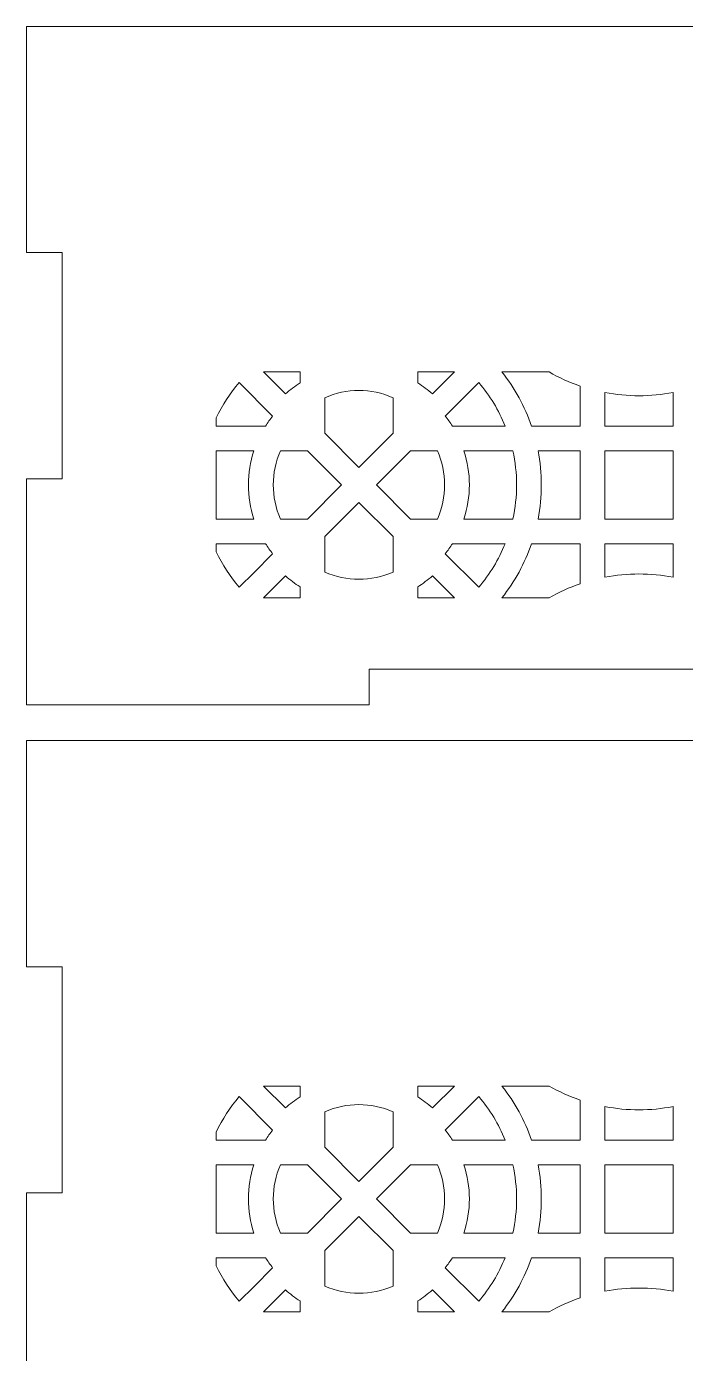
# Model space of a CAD drawing. Header units: millimetres. Extents: x -1324 to -1014, y -165 to 165.
# Drawn here: x -1164.2 to -1108.9, y -6.5 to 105 of the extents above; entities that cross this region are included whole.
import ezdxf

# ---------------------------------------------------------------- set-up
doc = ezdxf.new("R2010")
doc.units = ezdxf.units.MM
doc.header["$MEASUREMENT"] = 0
doc.layers.add('Camada 1', color=7, linetype='Continuous')

msp = doc.modelspace()

# ---------------------------------------------------------------- linework, layer by layer
at = {"layer": 'Camada 1', "color": 250, "lineweight": 20}
for points, knots in [([(-1164.2251, 48), (-1164.2251, 48), (-1135.4251, 48), (-1135.4251, 48), (-1135.4251, 48), (-1135.4251, 48), (-1135.4251, 51), (-1135.4251, 51), (-1135.4251, 51), (-1135.4251, 51), (-1104.6251, 51), (-1104.6251, 51), (-1104.6251, 51), (-1104.6251, 51), (-1104.6251, 48), (-1104.6251, 48), (-1104.6251, 48), (-1104.6251, 48), (-1073.8251, 48), (-1073.8251, 48), (-1073.8251, 48), (-1073.8251, 48), (-1073.8251, 51), (-1073.8251, 51), (-1073.8251, 51), (-1073.8251, 51), (-1043.0251, 51), (-1043.0251, 51), (-1043.0251, 51), (-1043.0251, 51), (-1043.0251, 48), (-1043.0251, 48), (-1043.0251, 48), (-1043.0251, 48), (-1017.2251, 48), (-1017.2251, 48), (-1017.2251, 48), (-1017.2251, 48), (-1017.2251, 67), (-1017.2251, 67), (-1017.2251, 67), (-1017.2251, 67), (-1014.2251, 67), (-1014.2251, 67), (-1014.2251, 67), (-1014.2251, 67), (-1014.2251, 86), (-1014.2251, 86), (-1014.2251, 86), (-1014.2251, 86), (-1017.2251, 86), (-1017.2251, 86), (-1017.2251, 86), (-1017.2251, 86), (-1017.2251, 105), (-1017.2251, 105), (-1017.2251, 105), (-1017.2251, 105), (-1164.2251, 105), (-1164.2251, 105), (-1164.2251, 105), (-1164.2251, 105), (-1164.2251, 86), (-1164.2251, 86), (-1164.2251, 86), (-1164.2251, 86), (-1161.2251, 86), (-1161.2251, 86), (-1161.2251, 86), (-1161.2251, 86), (-1161.2251, 67), (-1161.2251, 67), (-1161.2251, 67), (-1161.2251, 67), (-1164.2251, 67), (-1164.2251, 67), (-1164.2251, 67), (-1164.2251, 67), (-1164.2251, 48), (-1164.2251, 48)], [0, 0, 0, 0, 0.04761905, 0.04761905, 0.04761905, 0.04761905, 0.0952381, 0.0952381, 0.0952381, 0.0952381, 0.14285714, 0.14285714, 0.14285714, 0.14285714, 0.19047619, 0.19047619, 0.19047619, 0.19047619, 0.23809524, 0.23809524, 0.23809524, 0.23809524, 0.28571429, 0.28571429, 0.28571429, 0.28571429, 0.33333333, 0.33333333, 0.33333333, 0.33333333, 0.38095238, 0.38095238, 0.38095238, 0.38095238, 0.42857143, 0.42857143, 0.42857143, 0.42857143, 0.47619048, 0.47619048, 0.47619048, 0.47619048, 0.52380952, 0.52380952, 0.52380952, 0.52380952, 0.57142857, 0.57142857, 0.57142857, 0.57142857, 0.61904762, 0.61904762, 0.61904762, 0.61904762, 0.66666667, 0.66666667, 0.66666667, 0.66666667, 0.71428571, 0.71428571, 0.71428571, 0.71428571, 0.76190476, 0.76190476, 0.76190476, 0.76190476, 0.80952381, 0.80952381, 0.80952381, 0.80952381, 0.85714286, 0.85714286, 0.85714286, 0.85714286, 0.9047619, 0.9047619, 0.9047619, 0.9047619, 1, 1, 1, 1]), ([(-1141.2357, 75.9736), (-1141.2357, 75.9736), (-1141.2357, 75.059), (-1141.2357, 75.059), (-1141.2357, 75.059), (-1141.6708, 74.7838), (-1142.0831, 74.4731), (-1142.4671, 74.1303), (-1142.4671, 74.1303), (-1142.4671, 74.1303), (-1144.3103, 75.9736), (-1144.3103, 75.9736), (-1144.3103, 75.9736), (-1144.3103, 75.9736), (-1141.2357, 75.9736), (-1141.2357, 75.9736)], [0, 0, 0, 0, 0.2, 0.2, 0.2, 0.2, 0.4, 0.4, 0.4, 0.4, 0.6, 0.6, 0.6, 0.6, 1, 1, 1, 1]), ([(-1128.2734, 75.9736), (-1128.2734, 75.9736), (-1130.1166, 74.1304), (-1130.1166, 74.1304), (-1130.1166, 74.1304), (-1130.5006, 74.473), (-1130.913, 74.7838), (-1131.3481, 75.059), (-1131.3481, 75.059), (-1131.3481, 75.059), (-1131.3481, 75.9736), (-1131.3481, 75.9736), (-1131.3481, 75.9736), (-1131.3481, 75.9736), (-1128.2734, 75.9736), (-1128.2734, 75.9736)], [0, 0, 0, 0, 0.2, 0.2, 0.2, 0.2, 0.4, 0.4, 0.4, 0.4, 0.6, 0.6, 0.6, 0.6, 1, 1, 1, 1]), ([(-1120.3154, 75.9736), (-1119.4849, 75.5007), (-1118.6101, 75.105), (-1117.7023, 74.7945), (-1117.7023, 74.7945), (-1117.7023, 74.7945), (-1117.7022, 71.4302), (-1117.7022, 71.4302), (-1117.7022, 71.4302), (-1117.7022, 71.4302), (-1121.7885, 71.4302), (-1121.7885, 71.4302), (-1121.7885, 71.4302), (-1122.3513, 73.0762), (-1123.1938, 74.6122), (-1124.2707, 75.9736), (-1124.2707, 75.9736), (-1124.2707, 75.9736), (-1120.3154, 75.9736), (-1120.3154, 75.9736)], [0, 0, 0, 0, 0.16666667, 0.16666667, 0.16666667, 0.16666667, 0.33333333, 0.33333333, 0.33333333, 0.33333333, 0.5, 0.5, 0.5, 0.5, 0.66666667, 0.66666667, 0.66666667, 0.66666667, 1, 1, 1, 1]), ([(-1148.2835, 72.108), (-1147.7783, 73.1805), (-1147.1298, 74.182), (-1146.3575, 75.0845), (-1146.3575, 75.0845), (-1146.3575, 75.0845), (-1143.5444, 72.2714), (-1143.5444, 72.2714), (-1143.5444, 72.2714), (-1143.7588, 72.0024), (-1143.9581, 71.7214), (-1144.1415, 71.4302), (-1144.1415, 71.4302), (-1144.1415, 71.4302), (-1148.2835, 71.4302), (-1148.2835, 71.4302), (-1148.2835, 71.4302), (-1148.2835, 71.4302), (-1148.2835, 72.108), (-1148.2835, 72.108)], [0, 0, 0, 0, 0.16666667, 0.16666667, 0.16666667, 0.16666667, 0.33333333, 0.33333333, 0.33333333, 0.33333333, 0.5, 0.5, 0.5, 0.5, 0.66666667, 0.66666667, 0.66666667, 0.66666667, 1, 1, 1, 1]), ([(-1126.2263, 75.0843), (-1125.2932, 73.9943), (-1124.5409, 72.76), (-1124.0035, 71.4302), (-1124.0035, 71.4302), (-1124.0035, 71.4302), (-1128.4421, 71.4302), (-1128.4421, 71.4302), (-1128.4421, 71.4302), (-1128.6255, 71.7214), (-1128.8248, 72.0022), (-1129.0393, 72.2712), (-1129.0393, 72.2712), (-1129.0393, 72.2712), (-1127.3094, 74.0014), (-1127.3094, 74.0014), (-1127.3094, 74.0014), (-1127.3094, 74.0014), (-1126.2263, 75.0843), (-1126.2263, 75.0843)], [0, 0, 0, 0, 0.16666667, 0.16666667, 0.16666667, 0.16666667, 0.33333333, 0.33333333, 0.33333333, 0.33333333, 0.5, 0.5, 0.5, 0.5, 0.66666667, 0.66666667, 0.66666667, 0.66666667, 1, 1, 1, 1]), ([(-1133.4237, 70.8232), (-1133.4237, 70.8232), (-1136.2919, 67.9549), (-1136.2919, 67.9549), (-1136.2919, 67.9549), (-1136.2919, 67.9549), (-1139.1602, 70.8233), (-1139.1602, 70.8233), (-1139.1602, 70.8233), (-1139.1602, 70.8233), (-1139.1602, 73.8116), (-1139.1602, 73.8116), (-1139.1602, 73.8116), (-1137.3234, 74.6162), (-1135.2606, 74.6163), (-1133.4237, 73.8118), (-1133.4237, 73.8118), (-1133.4237, 73.8118), (-1133.4237, 70.8232), (-1133.4237, 70.8232)], [0, 0, 0, 0, 0.16666667, 0.16666667, 0.16666667, 0.16666667, 0.33333333, 0.33333333, 0.33333333, 0.33333333, 0.5, 0.5, 0.5, 0.5, 0.66666667, 0.66666667, 0.66666667, 0.66666667, 1, 1, 1, 1]), ([(-1109.8902, 74.2455), (-1109.8902, 74.2455), (-1109.8903, 71.4302), (-1109.8903, 71.4302), (-1109.8903, 71.4302), (-1109.8903, 71.4302), (-1115.6267, 71.4302), (-1115.6267, 71.4302), (-1115.6267, 71.4302), (-1115.6267, 71.4302), (-1115.6268, 74.2455), (-1115.6268, 74.2455), (-1115.6268, 74.2455), (-1113.7265, 73.8833), (-1111.7905, 73.8833), (-1109.8902, 74.2455)], [0, 0, 0, 0, 0.2, 0.2, 0.2, 0.2, 0.4, 0.4, 0.4, 0.4, 0.6, 0.6, 0.6, 0.6, 1, 1, 1, 1]), ([(-1148.2835, 69.3552), (-1148.2835, 69.3552), (-1145.1166, 69.3552), (-1145.1166, 69.3552), (-1145.1166, 69.3552), (-1145.7209, 67.4958), (-1145.7209, 65.4782), (-1145.1166, 63.6188), (-1145.1166, 63.6188), (-1145.1166, 63.6188), (-1148.2835, 63.6189), (-1148.2835, 63.6189), (-1148.2835, 63.6189), (-1148.2835, 63.6189), (-1148.2835, 69.3552), (-1148.2835, 69.3552)], [0, 0, 0, 0, 0.2, 0.2, 0.2, 0.2, 0.4, 0.4, 0.4, 0.4, 0.6, 0.6, 0.6, 0.6, 1, 1, 1, 1]), ([(-1137.7596, 66.4871), (-1137.7596, 66.4871), (-1140.6281, 63.6188), (-1140.6281, 63.6188), (-1140.6281, 63.6188), (-1140.6281, 63.6188), (-1142.8933, 63.6188), (-1142.8933, 63.6188), (-1142.8933, 63.6188), (-1143.6912, 65.448), (-1143.6912, 67.5262), (-1142.8933, 69.3553), (-1142.8933, 69.3553), (-1142.8933, 69.3553), (-1140.6281, 69.3552), (-1140.6281, 69.3552), (-1140.6281, 69.3552), (-1140.6281, 69.3552), (-1137.7596, 66.4871), (-1137.7596, 66.4871)], [0, 0, 0, 0, 0.16666667, 0.16666667, 0.16666667, 0.16666667, 0.33333333, 0.33333333, 0.33333333, 0.33333333, 0.5, 0.5, 0.5, 0.5, 0.66666667, 0.66666667, 0.66666667, 0.66666667, 1, 1, 1, 1]), ([(-1129.6906, 69.3553), (-1128.8925, 67.5262), (-1128.8925, 65.4478), (-1129.6906, 63.6187), (-1129.6906, 63.6187), (-1129.6906, 63.6187), (-1131.9557, 63.6187), (-1131.9557, 63.6187), (-1131.9557, 63.6187), (-1131.9557, 63.6187), (-1134.8239, 66.487), (-1134.8239, 66.487), (-1134.8239, 66.487), (-1134.8239, 66.487), (-1131.9557, 69.3552), (-1131.9557, 69.3552), (-1131.9557, 69.3552), (-1131.9557, 69.3552), (-1129.6906, 69.3553), (-1129.6906, 69.3553)], [0, 0, 0, 0, 0.16666667, 0.16666667, 0.16666667, 0.16666667, 0.33333333, 0.33333333, 0.33333333, 0.33333333, 0.5, 0.5, 0.5, 0.5, 0.66666667, 0.66666667, 0.66666667, 0.66666667, 1, 1, 1, 1]), ([(-1123.3579, 69.3552), (-1122.9414, 67.4723), (-1122.9414, 65.5017), (-1123.3579, 63.6188), (-1123.3579, 63.6188), (-1123.3579, 63.6188), (-1127.4669, 63.6188), (-1127.4669, 63.6188), (-1127.4669, 63.6188), (-1126.8626, 65.4777), (-1126.8626, 67.4963), (-1127.4669, 69.3552), (-1127.4669, 69.3552), (-1127.4669, 69.3552), (-1123.3579, 69.3552), (-1123.3579, 69.3552)], [0, 0, 0, 0, 0.2, 0.2, 0.2, 0.2, 0.4, 0.4, 0.4, 0.4, 0.6, 0.6, 0.6, 0.6, 1, 1, 1, 1]), ([(-1117.7022, 69.3553), (-1117.7022, 69.3553), (-1117.7022, 63.6187), (-1117.7022, 63.6187), (-1117.7022, 63.6187), (-1117.7022, 63.6187), (-1121.2402, 63.6187), (-1121.2402, 63.6187), (-1121.2402, 63.6187), (-1120.8808, 65.51), (-1120.8808, 67.4639), (-1121.2402, 69.3552), (-1121.2402, 69.3552), (-1121.2402, 69.3552), (-1117.7022, 69.3553), (-1117.7022, 69.3553)], [0, 0, 0, 0, 0.2, 0.2, 0.2, 0.2, 0.4, 0.4, 0.4, 0.4, 0.6, 0.6, 0.6, 0.6, 1, 1, 1, 1]), ([(-1109.8903, 69.3552), (-1109.8903, 69.3552), (-1109.8903, 63.6187), (-1109.8903, 63.6187), (-1109.8903, 63.6187), (-1109.8903, 63.6187), (-1115.6268, 63.6187), (-1115.6268, 63.6187), (-1115.6268, 63.6187), (-1115.6268, 63.6187), (-1115.6268, 69.3553), (-1115.6268, 69.3553), (-1115.6268, 69.3553), (-1115.6268, 69.3553), (-1109.8903, 69.3552), (-1109.8903, 69.3552)], [0, 0, 0, 0, 0.2, 0.2, 0.2, 0.2, 0.4, 0.4, 0.4, 0.4, 0.6, 0.6, 0.6, 0.6, 1, 1, 1, 1]), ([(-1136.2918, 65.0191), (-1136.2918, 65.0191), (-1133.4236, 62.1507), (-1133.4236, 62.1507), (-1133.4236, 62.1507), (-1133.4236, 62.1507), (-1133.4236, 59.1623), (-1133.4236, 59.1623), (-1133.4236, 59.1623), (-1135.2603, 58.3577), (-1137.3234, 58.3577), (-1139.1601, 59.1624), (-1139.1601, 59.1624), (-1139.1601, 59.1624), (-1139.1601, 62.1508), (-1139.1601, 62.1508), (-1139.1601, 62.1508), (-1139.1601, 62.1508), (-1136.2918, 65.0191), (-1136.2918, 65.0191)], [0, 0, 0, 0, 0.16666667, 0.16666667, 0.16666667, 0.16666667, 0.33333333, 0.33333333, 0.33333333, 0.33333333, 0.5, 0.5, 0.5, 0.5, 0.66666667, 0.66666667, 0.66666667, 0.66666667, 1, 1, 1, 1]), ([(-1148.2835, 61.5439), (-1148.2835, 61.5439), (-1144.1415, 61.5439), (-1144.1415, 61.5439), (-1144.1415, 61.5439), (-1143.9581, 61.2527), (-1143.7588, 60.9718), (-1143.5444, 60.7027), (-1143.5444, 60.7027), (-1143.5444, 60.7027), (-1145.1094, 59.1374), (-1145.1094, 59.1374), (-1145.1094, 59.1374), (-1145.1094, 59.1374), (-1146.3575, 57.8896), (-1146.3575, 57.8896), (-1146.3575, 57.8896), (-1147.1298, 58.792), (-1147.7783, 59.7935), (-1148.2835, 60.8661), (-1148.2835, 60.8661), (-1148.2835, 60.8661), (-1148.2835, 61.5439), (-1148.2835, 61.5439)], [0, 0, 0, 0, 0.14285714, 0.14285714, 0.14285714, 0.14285714, 0.28571429, 0.28571429, 0.28571429, 0.28571429, 0.42857143, 0.42857143, 0.42857143, 0.42857143, 0.57142857, 0.57142857, 0.57142857, 0.57142857, 0.71428571, 0.71428571, 0.71428571, 0.71428571, 1, 1, 1, 1]), ([(-1124.0036, 61.5439), (-1124.5409, 60.214), (-1125.2932, 58.9796), (-1126.2263, 57.8896), (-1126.2263, 57.8896), (-1126.2263, 57.8896), (-1129.0393, 60.7028), (-1129.0393, 60.7028), (-1129.0393, 60.7028), (-1128.8248, 60.9718), (-1128.6255, 61.2527), (-1128.4421, 61.5438), (-1128.4421, 61.5438), (-1128.4421, 61.5438), (-1124.0036, 61.5439), (-1124.0036, 61.5439)], [0, 0, 0, 0, 0.2, 0.2, 0.2, 0.2, 0.4, 0.4, 0.4, 0.4, 0.6, 0.6, 0.6, 0.6, 1, 1, 1, 1]), ([(-1124.271, 57), (-1123.1939, 58.3614), (-1122.3513, 59.8976), (-1121.7885, 61.5438), (-1121.7885, 61.5438), (-1121.7885, 61.5438), (-1117.7022, 61.5439), (-1117.7022, 61.5439), (-1117.7022, 61.5439), (-1117.7022, 61.5439), (-1117.7023, 58.1795), (-1117.7023, 58.1795), (-1117.7023, 58.1795), (-1118.6103, 57.8689), (-1119.4854, 57.4731), (-1120.316, 57), (-1120.316, 57), (-1120.316, 57), (-1124.271, 57), (-1124.271, 57)], [0, 0, 0, 0, 0.16666667, 0.16666667, 0.16666667, 0.16666667, 0.33333333, 0.33333333, 0.33333333, 0.33333333, 0.5, 0.5, 0.5, 0.5, 0.66666667, 0.66666667, 0.66666667, 0.66666667, 1, 1, 1, 1]), ([(-1109.8903, 61.5438), (-1109.8903, 61.5438), (-1109.8903, 58.7285), (-1109.8903, 58.7285), (-1109.8903, 58.7285), (-1111.7912, 59.0908), (-1113.726, 59.0908), (-1115.6268, 58.7285), (-1115.6268, 58.7285), (-1115.6268, 58.7285), (-1115.6267, 61.5439), (-1115.6267, 61.5439), (-1115.6267, 61.5439), (-1115.6267, 61.5439), (-1109.8903, 61.5438), (-1109.8903, 61.5438)], [0, 0, 0, 0, 0.2, 0.2, 0.2, 0.2, 0.4, 0.4, 0.4, 0.4, 0.6, 0.6, 0.6, 0.6, 1, 1, 1, 1]), ([(-1144.3106, 57), (-1144.3106, 57), (-1142.467, 58.8437), (-1142.467, 58.8437), (-1142.467, 58.8437), (-1142.083, 58.501), (-1141.6707, 58.1902), (-1141.2356, 57.9151), (-1141.2356, 57.9151), (-1141.2356, 57.9151), (-1141.2356, 57), (-1141.2356, 57), (-1141.2356, 57), (-1141.2356, 57), (-1144.3106, 57), (-1144.3106, 57)], [0, 0, 0, 0, 0.2, 0.2, 0.2, 0.2, 0.4, 0.4, 0.4, 0.4, 0.6, 0.6, 0.6, 0.6, 1, 1, 1, 1]), ([(-1131.3481, 57), (-1131.3481, 57), (-1131.3481, 57.9151), (-1131.3481, 57.9151), (-1131.3481, 57.9151), (-1130.9129, 58.1902), (-1130.5005, 58.5011), (-1130.1166, 58.8437), (-1130.1166, 58.8437), (-1130.1166, 58.8437), (-1128.273, 57), (-1128.273, 57), (-1128.273, 57), (-1128.273, 57), (-1131.3481, 57), (-1131.3481, 57)], [0, 0, 0, 0, 0.2, 0.2, 0.2, 0.2, 0.4, 0.4, 0.4, 0.4, 0.6, 0.6, 0.6, 0.6, 1, 1, 1, 1]), ([(-1164.2251, -12), (-1164.2251, -12), (-1135.4251, -12), (-1135.4251, -12), (-1135.4251, -12), (-1135.4251, -12), (-1135.4251, -9), (-1135.4251, -9), (-1135.4251, -9), (-1135.4251, -9), (-1104.6251, -9), (-1104.6251, -9), (-1104.6251, -9), (-1104.6251, -9), (-1104.6251, -12), (-1104.6251, -12), (-1104.6251, -12), (-1104.6251, -12), (-1073.8251, -12), (-1073.8251, -12), (-1073.8251, -12), (-1073.8251, -12), (-1073.8251, -9), (-1073.8251, -9), (-1073.8251, -9), (-1073.8251, -9), (-1043.0251, -9), (-1043.0251, -9), (-1043.0251, -9), (-1043.0251, -9), (-1043.0251, -12), (-1043.0251, -12), (-1043.0251, -12), (-1043.0251, -12), (-1017.2251, -12), (-1017.2251, -12), (-1017.2251, -12), (-1017.2251, -12), (-1017.2251, 7), (-1017.2251, 7), (-1017.2251, 7), (-1017.2251, 7), (-1014.2251, 7), (-1014.2251, 7), (-1014.2251, 7), (-1014.2251, 7), (-1014.2251, 26), (-1014.2251, 26), (-1014.2251, 26), (-1014.2251, 26), (-1017.2251, 26), (-1017.2251, 26), (-1017.2251, 26), (-1017.2251, 26), (-1017.2251, 45), (-1017.2251, 45), (-1017.2251, 45), (-1017.2251, 45), (-1164.2251, 45), (-1164.2251, 45), (-1164.2251, 45), (-1164.2251, 45), (-1164.2251, 26), (-1164.2251, 26), (-1164.2251, 26), (-1164.2251, 26), (-1161.2251, 26), (-1161.2251, 26), (-1161.2251, 26), (-1161.2251, 26), (-1161.2251, 7), (-1161.2251, 7), (-1161.2251, 7), (-1161.2251, 7), (-1164.2251, 7), (-1164.2251, 7), (-1164.2251, 7), (-1164.2251, 7), (-1164.2251, -12), (-1164.2251, -12)], [0, 0, 0, 0, 0.04761905, 0.04761905, 0.04761905, 0.04761905, 0.0952381, 0.0952381, 0.0952381, 0.0952381, 0.14285714, 0.14285714, 0.14285714, 0.14285714, 0.19047619, 0.19047619, 0.19047619, 0.19047619, 0.23809524, 0.23809524, 0.23809524, 0.23809524, 0.28571429, 0.28571429, 0.28571429, 0.28571429, 0.33333333, 0.33333333, 0.33333333, 0.33333333, 0.38095238, 0.38095238, 0.38095238, 0.38095238, 0.42857143, 0.42857143, 0.42857143, 0.42857143, 0.47619048, 0.47619048, 0.47619048, 0.47619048, 0.52380952, 0.52380952, 0.52380952, 0.52380952, 0.57142857, 0.57142857, 0.57142857, 0.57142857, 0.61904762, 0.61904762, 0.61904762, 0.61904762, 0.66666667, 0.66666667, 0.66666667, 0.66666667, 0.71428571, 0.71428571, 0.71428571, 0.71428571, 0.76190476, 0.76190476, 0.76190476, 0.76190476, 0.80952381, 0.80952381, 0.80952381, 0.80952381, 0.85714286, 0.85714286, 0.85714286, 0.85714286, 0.9047619, 0.9047619, 0.9047619, 0.9047619, 1, 1, 1, 1]), ([(-1141.2357, 15.9736), (-1141.2357, 15.9736), (-1141.2357, 15.059), (-1141.2357, 15.059), (-1141.2357, 15.059), (-1141.6708, 14.7838), (-1142.0831, 14.4731), (-1142.4671, 14.1303), (-1142.4671, 14.1303), (-1142.4671, 14.1303), (-1144.3103, 15.9736), (-1144.3103, 15.9736), (-1144.3103, 15.9736), (-1144.3103, 15.9736), (-1141.2357, 15.9736), (-1141.2357, 15.9736)], [0, 0, 0, 0, 0.2, 0.2, 0.2, 0.2, 0.4, 0.4, 0.4, 0.4, 0.6, 0.6, 0.6, 0.6, 1, 1, 1, 1]), ([(-1128.2734, 15.9736), (-1128.2734, 15.9736), (-1130.1166, 14.1304), (-1130.1166, 14.1304), (-1130.1166, 14.1304), (-1130.5006, 14.473), (-1130.913, 14.7838), (-1131.3481, 15.059), (-1131.3481, 15.059), (-1131.3481, 15.059), (-1131.3481, 15.9736), (-1131.3481, 15.9736), (-1131.3481, 15.9736), (-1131.3481, 15.9736), (-1128.2734, 15.9736), (-1128.2734, 15.9736)], [0, 0, 0, 0, 0.2, 0.2, 0.2, 0.2, 0.4, 0.4, 0.4, 0.4, 0.6, 0.6, 0.6, 0.6, 1, 1, 1, 1]), ([(-1120.3154, 15.9736), (-1119.4849, 15.5007), (-1118.6101, 15.105), (-1117.7023, 14.7945), (-1117.7023, 14.7945), (-1117.7023, 14.7945), (-1117.7022, 11.4302), (-1117.7022, 11.4302), (-1117.7022, 11.4302), (-1117.7022, 11.4302), (-1121.7885, 11.4302), (-1121.7885, 11.4302), (-1121.7885, 11.4302), (-1122.3513, 13.0762), (-1123.1938, 14.6122), (-1124.2707, 15.9736), (-1124.2707, 15.9736), (-1124.2707, 15.9736), (-1120.3154, 15.9736), (-1120.3154, 15.9736)], [0, 0, 0, 0, 0.16666667, 0.16666667, 0.16666667, 0.16666667, 0.33333333, 0.33333333, 0.33333333, 0.33333333, 0.5, 0.5, 0.5, 0.5, 0.66666667, 0.66666667, 0.66666667, 0.66666667, 1, 1, 1, 1]), ([(-1148.2835, 12.108), (-1147.7783, 13.1805), (-1147.1298, 14.182), (-1146.3575, 15.0845), (-1146.3575, 15.0845), (-1146.3575, 15.0845), (-1143.5444, 12.2714), (-1143.5444, 12.2714), (-1143.5444, 12.2714), (-1143.7588, 12.0024), (-1143.9581, 11.7214), (-1144.1415, 11.4302), (-1144.1415, 11.4302), (-1144.1415, 11.4302), (-1148.2835, 11.4302), (-1148.2835, 11.4302), (-1148.2835, 11.4302), (-1148.2835, 11.4302), (-1148.2835, 12.108), (-1148.2835, 12.108)], [0, 0, 0, 0, 0.16666667, 0.16666667, 0.16666667, 0.16666667, 0.33333333, 0.33333333, 0.33333333, 0.33333333, 0.5, 0.5, 0.5, 0.5, 0.66666667, 0.66666667, 0.66666667, 0.66666667, 1, 1, 1, 1]), ([(-1133.4237, 10.8232), (-1133.4237, 10.8232), (-1136.2919, 7.9549), (-1136.2919, 7.9549), (-1136.2919, 7.9549), (-1136.2919, 7.9549), (-1139.1602, 10.8233), (-1139.1602, 10.8233), (-1139.1602, 10.8233), (-1139.1602, 10.8233), (-1139.1602, 13.8116), (-1139.1602, 13.8116), (-1139.1602, 13.8116), (-1137.3234, 14.6162), (-1135.2606, 14.6163), (-1133.4237, 13.8118), (-1133.4237, 13.8118), (-1133.4237, 13.8118), (-1133.4237, 10.8232), (-1133.4237, 10.8232)], [0, 0, 0, 0, 0.16666667, 0.16666667, 0.16666667, 0.16666667, 0.33333333, 0.33333333, 0.33333333, 0.33333333, 0.5, 0.5, 0.5, 0.5, 0.66666667, 0.66666667, 0.66666667, 0.66666667, 1, 1, 1, 1]), ([(-1126.2263, 15.0843), (-1125.2932, 13.9943), (-1124.5409, 12.76), (-1124.0035, 11.4302), (-1124.0035, 11.4302), (-1124.0035, 11.4302), (-1128.4421, 11.4302), (-1128.4421, 11.4302), (-1128.4421, 11.4302), (-1128.6255, 11.7214), (-1128.8248, 12.0022), (-1129.0393, 12.2712), (-1129.0393, 12.2712), (-1129.0393, 12.2712), (-1127.3094, 14.0014), (-1127.3094, 14.0014), (-1127.3094, 14.0014), (-1127.3094, 14.0014), (-1126.2263, 15.0843), (-1126.2263, 15.0843)], [0, 0, 0, 0, 0.16666667, 0.16666667, 0.16666667, 0.16666667, 0.33333333, 0.33333333, 0.33333333, 0.33333333, 0.5, 0.5, 0.5, 0.5, 0.66666667, 0.66666667, 0.66666667, 0.66666667, 1, 1, 1, 1]), ([(-1109.8902, 14.2455), (-1109.8902, 14.2455), (-1109.8903, 11.4302), (-1109.8903, 11.4302), (-1109.8903, 11.4302), (-1109.8903, 11.4302), (-1115.6267, 11.4302), (-1115.6267, 11.4302), (-1115.6267, 11.4302), (-1115.6267, 11.4302), (-1115.6268, 14.2455), (-1115.6268, 14.2455), (-1115.6268, 14.2455), (-1113.7265, 13.8833), (-1111.7905, 13.8833), (-1109.8902, 14.2455)], [0, 0, 0, 0, 0.2, 0.2, 0.2, 0.2, 0.4, 0.4, 0.4, 0.4, 0.6, 0.6, 0.6, 0.6, 1, 1, 1, 1]), ([(-1148.2835, 9.3552), (-1148.2835, 9.3552), (-1145.1166, 9.3552), (-1145.1166, 9.3552), (-1145.1166, 9.3552), (-1145.7209, 7.4958), (-1145.7209, 5.4782), (-1145.1166, 3.6188), (-1145.1166, 3.6188), (-1145.1166, 3.6188), (-1148.2835, 3.6189), (-1148.2835, 3.6189), (-1148.2835, 3.6189), (-1148.2835, 3.6189), (-1148.2835, 9.3552), (-1148.2835, 9.3552)], [0, 0, 0, 0, 0.2, 0.2, 0.2, 0.2, 0.4, 0.4, 0.4, 0.4, 0.6, 0.6, 0.6, 0.6, 1, 1, 1, 1]), ([(-1137.7596, 6.4871), (-1137.7596, 6.4871), (-1140.6281, 3.6188), (-1140.6281, 3.6188), (-1140.6281, 3.6188), (-1140.6281, 3.6188), (-1142.8933, 3.6188), (-1142.8933, 3.6188), (-1142.8933, 3.6188), (-1143.6912, 5.448), (-1143.6912, 7.5262), (-1142.8933, 9.3553), (-1142.8933, 9.3553), (-1142.8933, 9.3553), (-1140.6281, 9.3552), (-1140.6281, 9.3552), (-1140.6281, 9.3552), (-1140.6281, 9.3552), (-1137.7596, 6.4871), (-1137.7596, 6.4871)], [0, 0, 0, 0, 0.16666667, 0.16666667, 0.16666667, 0.16666667, 0.33333333, 0.33333333, 0.33333333, 0.33333333, 0.5, 0.5, 0.5, 0.5, 0.66666667, 0.66666667, 0.66666667, 0.66666667, 1, 1, 1, 1]), ([(-1129.6906, 9.3553), (-1128.8925, 7.5262), (-1128.8925, 5.4478), (-1129.6906, 3.6187), (-1129.6906, 3.6187), (-1129.6906, 3.6187), (-1131.9557, 3.6187), (-1131.9557, 3.6187), (-1131.9557, 3.6187), (-1131.9557, 3.6187), (-1134.8239, 6.487), (-1134.8239, 6.487), (-1134.8239, 6.487), (-1134.8239, 6.487), (-1131.9557, 9.3552), (-1131.9557, 9.3552), (-1131.9557, 9.3552), (-1131.9557, 9.3552), (-1129.6906, 9.3553), (-1129.6906, 9.3553)], [0, 0, 0, 0, 0.16666667, 0.16666667, 0.16666667, 0.16666667, 0.33333333, 0.33333333, 0.33333333, 0.33333333, 0.5, 0.5, 0.5, 0.5, 0.66666667, 0.66666667, 0.66666667, 0.66666667, 1, 1, 1, 1]), ([(-1123.3579, 9.3552), (-1122.9414, 7.4723), (-1122.9414, 5.5017), (-1123.3579, 3.6188), (-1123.3579, 3.6188), (-1123.3579, 3.6188), (-1127.4669, 3.6188), (-1127.4669, 3.6188), (-1127.4669, 3.6188), (-1126.8626, 5.4777), (-1126.8626, 7.4963), (-1127.4669, 9.3552), (-1127.4669, 9.3552), (-1127.4669, 9.3552), (-1123.3579, 9.3552), (-1123.3579, 9.3552)], [0, 0, 0, 0, 0.2, 0.2, 0.2, 0.2, 0.4, 0.4, 0.4, 0.4, 0.6, 0.6, 0.6, 0.6, 1, 1, 1, 1]), ([(-1117.7022, 9.3553), (-1117.7022, 9.3553), (-1117.7022, 3.6187), (-1117.7022, 3.6187), (-1117.7022, 3.6187), (-1117.7022, 3.6187), (-1121.2402, 3.6187), (-1121.2402, 3.6187), (-1121.2402, 3.6187), (-1120.8808, 5.51), (-1120.8808, 7.4639), (-1121.2402, 9.3552), (-1121.2402, 9.3552), (-1121.2402, 9.3552), (-1117.7022, 9.3553), (-1117.7022, 9.3553)], [0, 0, 0, 0, 0.2, 0.2, 0.2, 0.2, 0.4, 0.4, 0.4, 0.4, 0.6, 0.6, 0.6, 0.6, 1, 1, 1, 1]), ([(-1109.8903, 9.3552), (-1109.8903, 9.3552), (-1109.8903, 3.6187), (-1109.8903, 3.6187), (-1109.8903, 3.6187), (-1109.8903, 3.6187), (-1115.6268, 3.6187), (-1115.6268, 3.6187), (-1115.6268, 3.6187), (-1115.6268, 3.6187), (-1115.6268, 9.3553), (-1115.6268, 9.3553), (-1115.6268, 9.3553), (-1115.6268, 9.3553), (-1109.8903, 9.3552), (-1109.8903, 9.3552)], [0, 0, 0, 0, 0.2, 0.2, 0.2, 0.2, 0.4, 0.4, 0.4, 0.4, 0.6, 0.6, 0.6, 0.6, 1, 1, 1, 1]), ([(-1136.2918, 5.0191), (-1136.2918, 5.0191), (-1133.4236, 2.1507), (-1133.4236, 2.1507), (-1133.4236, 2.1507), (-1133.4236, 2.1507), (-1133.4236, -0.8377), (-1133.4236, -0.8377), (-1133.4236, -0.8377), (-1135.2603, -1.6423), (-1137.3234, -1.6423), (-1139.1601, -0.8376), (-1139.1601, -0.8376), (-1139.1601, -0.8376), (-1139.1601, 2.1508), (-1139.1601, 2.1508), (-1139.1601, 2.1508), (-1139.1601, 2.1508), (-1136.2918, 5.0191), (-1136.2918, 5.0191)], [0, 0, 0, 0, 0.16666667, 0.16666667, 0.16666667, 0.16666667, 0.33333333, 0.33333333, 0.33333333, 0.33333333, 0.5, 0.5, 0.5, 0.5, 0.66666667, 0.66666667, 0.66666667, 0.66666667, 1, 1, 1, 1]), ([(-1148.2835, 1.5439), (-1148.2835, 1.5439), (-1144.1415, 1.5439), (-1144.1415, 1.5439), (-1144.1415, 1.5439), (-1143.9581, 1.2527), (-1143.7588, 0.9718), (-1143.5444, 0.7027), (-1143.5444, 0.7027), (-1143.5444, 0.7027), (-1145.1094, -0.8626), (-1145.1094, -0.8626), (-1145.1094, -0.8626), (-1145.1094, -0.8626), (-1146.3575, -2.1104), (-1146.3575, -2.1104), (-1146.3575, -2.1104), (-1147.1298, -1.208), (-1147.7783, -0.2065), (-1148.2835, 0.8661), (-1148.2835, 0.8661), (-1148.2835, 0.8661), (-1148.2835, 1.5439), (-1148.2835, 1.5439)], [0, 0, 0, 0, 0.14285714, 0.14285714, 0.14285714, 0.14285714, 0.28571429, 0.28571429, 0.28571429, 0.28571429, 0.42857143, 0.42857143, 0.42857143, 0.42857143, 0.57142857, 0.57142857, 0.57142857, 0.57142857, 0.71428571, 0.71428571, 0.71428571, 0.71428571, 1, 1, 1, 1]), ([(-1124.0036, 1.5439), (-1124.5409, 0.214), (-1125.2932, -1.0204), (-1126.2263, -2.1104), (-1126.2263, -2.1104), (-1126.2263, -2.1104), (-1129.0393, 0.7028), (-1129.0393, 0.7028), (-1129.0393, 0.7028), (-1128.8248, 0.9718), (-1128.6255, 1.2527), (-1128.4421, 1.5438), (-1128.4421, 1.5438), (-1128.4421, 1.5438), (-1124.0036, 1.5439), (-1124.0036, 1.5439)], [0, 0, 0, 0, 0.2, 0.2, 0.2, 0.2, 0.4, 0.4, 0.4, 0.4, 0.6, 0.6, 0.6, 0.6, 1, 1, 1, 1]), ([(-1124.271, -3), (-1123.1939, -1.6386), (-1122.3513, -0.1024), (-1121.7885, 1.5438), (-1121.7885, 1.5438), (-1121.7885, 1.5438), (-1117.7022, 1.5439), (-1117.7022, 1.5439), (-1117.7022, 1.5439), (-1117.7022, 1.5439), (-1117.7023, -1.8205), (-1117.7023, -1.8205), (-1117.7023, -1.8205), (-1118.6103, -2.1311), (-1119.4854, -2.5269), (-1120.316, -3), (-1120.316, -3), (-1120.316, -3), (-1124.271, -3), (-1124.271, -3)], [0, 0, 0, 0, 0.16666667, 0.16666667, 0.16666667, 0.16666667, 0.33333333, 0.33333333, 0.33333333, 0.33333333, 0.5, 0.5, 0.5, 0.5, 0.66666667, 0.66666667, 0.66666667, 0.66666667, 1, 1, 1, 1]), ([(-1109.8903, 1.5438), (-1109.8903, 1.5438), (-1109.8903, -1.2715), (-1109.8903, -1.2715), (-1109.8903, -1.2715), (-1111.7912, -0.9092), (-1113.726, -0.9092), (-1115.6268, -1.2715), (-1115.6268, -1.2715), (-1115.6268, -1.2715), (-1115.6267, 1.5439), (-1115.6267, 1.5439), (-1115.6267, 1.5439), (-1115.6267, 1.5439), (-1109.8903, 1.5438), (-1109.8903, 1.5438)], [0, 0, 0, 0, 0.2, 0.2, 0.2, 0.2, 0.4, 0.4, 0.4, 0.4, 0.6, 0.6, 0.6, 0.6, 1, 1, 1, 1]), ([(-1144.3106, -3), (-1144.3106, -3), (-1142.467, -1.1563), (-1142.467, -1.1563), (-1142.467, -1.1563), (-1142.083, -1.499), (-1141.6707, -1.8098), (-1141.2356, -2.0849), (-1141.2356, -2.0849), (-1141.2356, -2.0849), (-1141.2356, -3), (-1141.2356, -3), (-1141.2356, -3), (-1141.2356, -3), (-1144.3106, -3), (-1144.3106, -3)], [0, 0, 0, 0, 0.2, 0.2, 0.2, 0.2, 0.4, 0.4, 0.4, 0.4, 0.6, 0.6, 0.6, 0.6, 1, 1, 1, 1]), ([(-1131.3481, -3), (-1131.3481, -3), (-1131.3481, -2.0849), (-1131.3481, -2.0849), (-1131.3481, -2.0849), (-1130.9129, -1.8098), (-1130.5005, -1.4989), (-1130.1166, -1.1563), (-1130.1166, -1.1563), (-1130.1166, -1.1563), (-1128.273, -3), (-1128.273, -3), (-1128.273, -3), (-1128.273, -3), (-1131.3481, -3), (-1131.3481, -3)], [0, 0, 0, 0, 0.2, 0.2, 0.2, 0.2, 0.4, 0.4, 0.4, 0.4, 0.6, 0.6, 0.6, 0.6, 1, 1, 1, 1])]:
    msp.add_open_spline(points, degree=3, knots=knots, dxfattribs=at)

doc.saveas('drawing.dxf')
